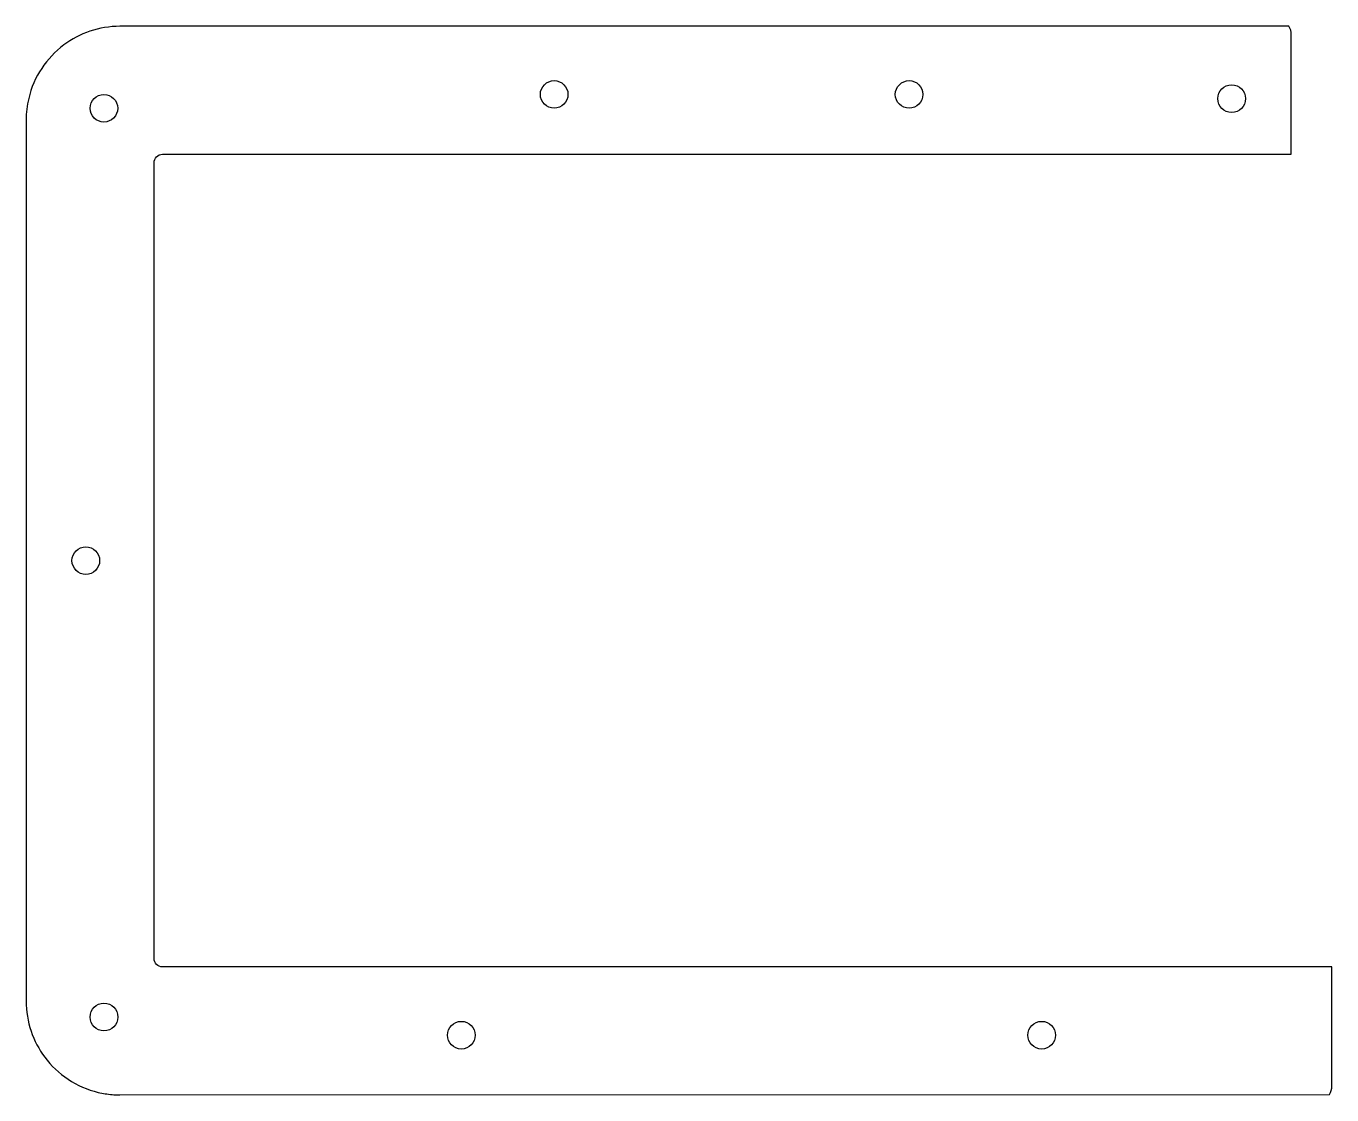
# Model space of a CAD drawing. Header units: millimetres. Extents: x 61 to 214, y -139 to -14.
import ezdxf

# ---------------------------------------------------------------- set-up
doc = ezdxf.new("R2010")
doc.units = ezdxf.units.MM
doc.layers.get('0').update_dxf_attribs({"linetype": 'CONTINUOUS'})

msp = doc.modelspace()

# ---------------------------------------------------------------- linework, layer by layer
for p, q in [((209.28, -13.55), (72.2, -13.57)), ((209.55, -28.55), (209.55, -14.55)), ((61.2, -24.57), (61.2, -127.82)), ((77.2, -28.57), (209.55, -28.55)), ((76.2, -122.82), (76.2, -29.57)), ((214.31, -123.8), (77.2, -123.82)), ((214.31, -137.79), (214.31, -123.8)), ((72.2, -138.82), (214.04, -138.79))]:
    msp.add_line(p, q)
for centre in [(123.12, -21.56), (164.74, -21.56), (202.56, -22.05), (70.32, -23.18), (68.2, -76.2), (70.33, -129.7), (112.23, -131.83), (180.28, -131.83)]:
    msp.add_circle(centre, 1.62)
for centre, start, end in [((207.55, -14.55), 0, 30.0093), ((212.31, -137.79), -29.988, 0)]:
    msp.add_arc(centre, 2, start, end)
for points, knots in [([(72.2, -13.57), (69.77, -13.57), (67.45, -14.4), (65.62, -15.76), (63.59, -17.27), (62.1, -19.47), (61.5, -22.03), (61.3, -22.85), (61.2, -23.71), (61.2, -24.57)], [1, 1, 1, 1, 1.405692, 1.405692, 1.405692, 1.85574, 1.85574, 1.85574, 2, 2, 2, 2]), ([(61.2, -127.82), (61.2, -130.25), (62.02, -132.58), (63.38, -134.4), (64.9, -136.43), (67.1, -137.92), (69.66, -138.53), (70.19, -138.65), (70.74, -138.74), (71.29, -138.79), (71.54, -138.81), (71.79, -138.82), (72.05, -138.82), (72.09, -138.82), (72.14, -138.82), (72.19, -138.82), (72.19, -138.82), (72.2, -138.82), (72.2, -138.82)], [3, 3, 3, 3, 3.405542, 3.405542, 3.405542, 3.855516, 3.855516, 3.855516, 3.949214, 3.949214, 3.949214, 3.991266, 3.991266, 3.991266, 3.999129, 3.999129, 3.999129, 4.000004, 4.000004, 4.000004, 4.000004])]:
    msp.add_open_spline(points, degree=3, knots=knots)
for points in [[(76.2, -29.57), (76.2, -29.02), (76.65, -28.57), (77.2, -28.57)], [(77.2, -123.82), (76.65, -123.82), (76.2, -123.38), (76.2, -122.82)]]:
    msp.add_open_spline(points, degree=3)

doc.saveas('drawing.dxf')
